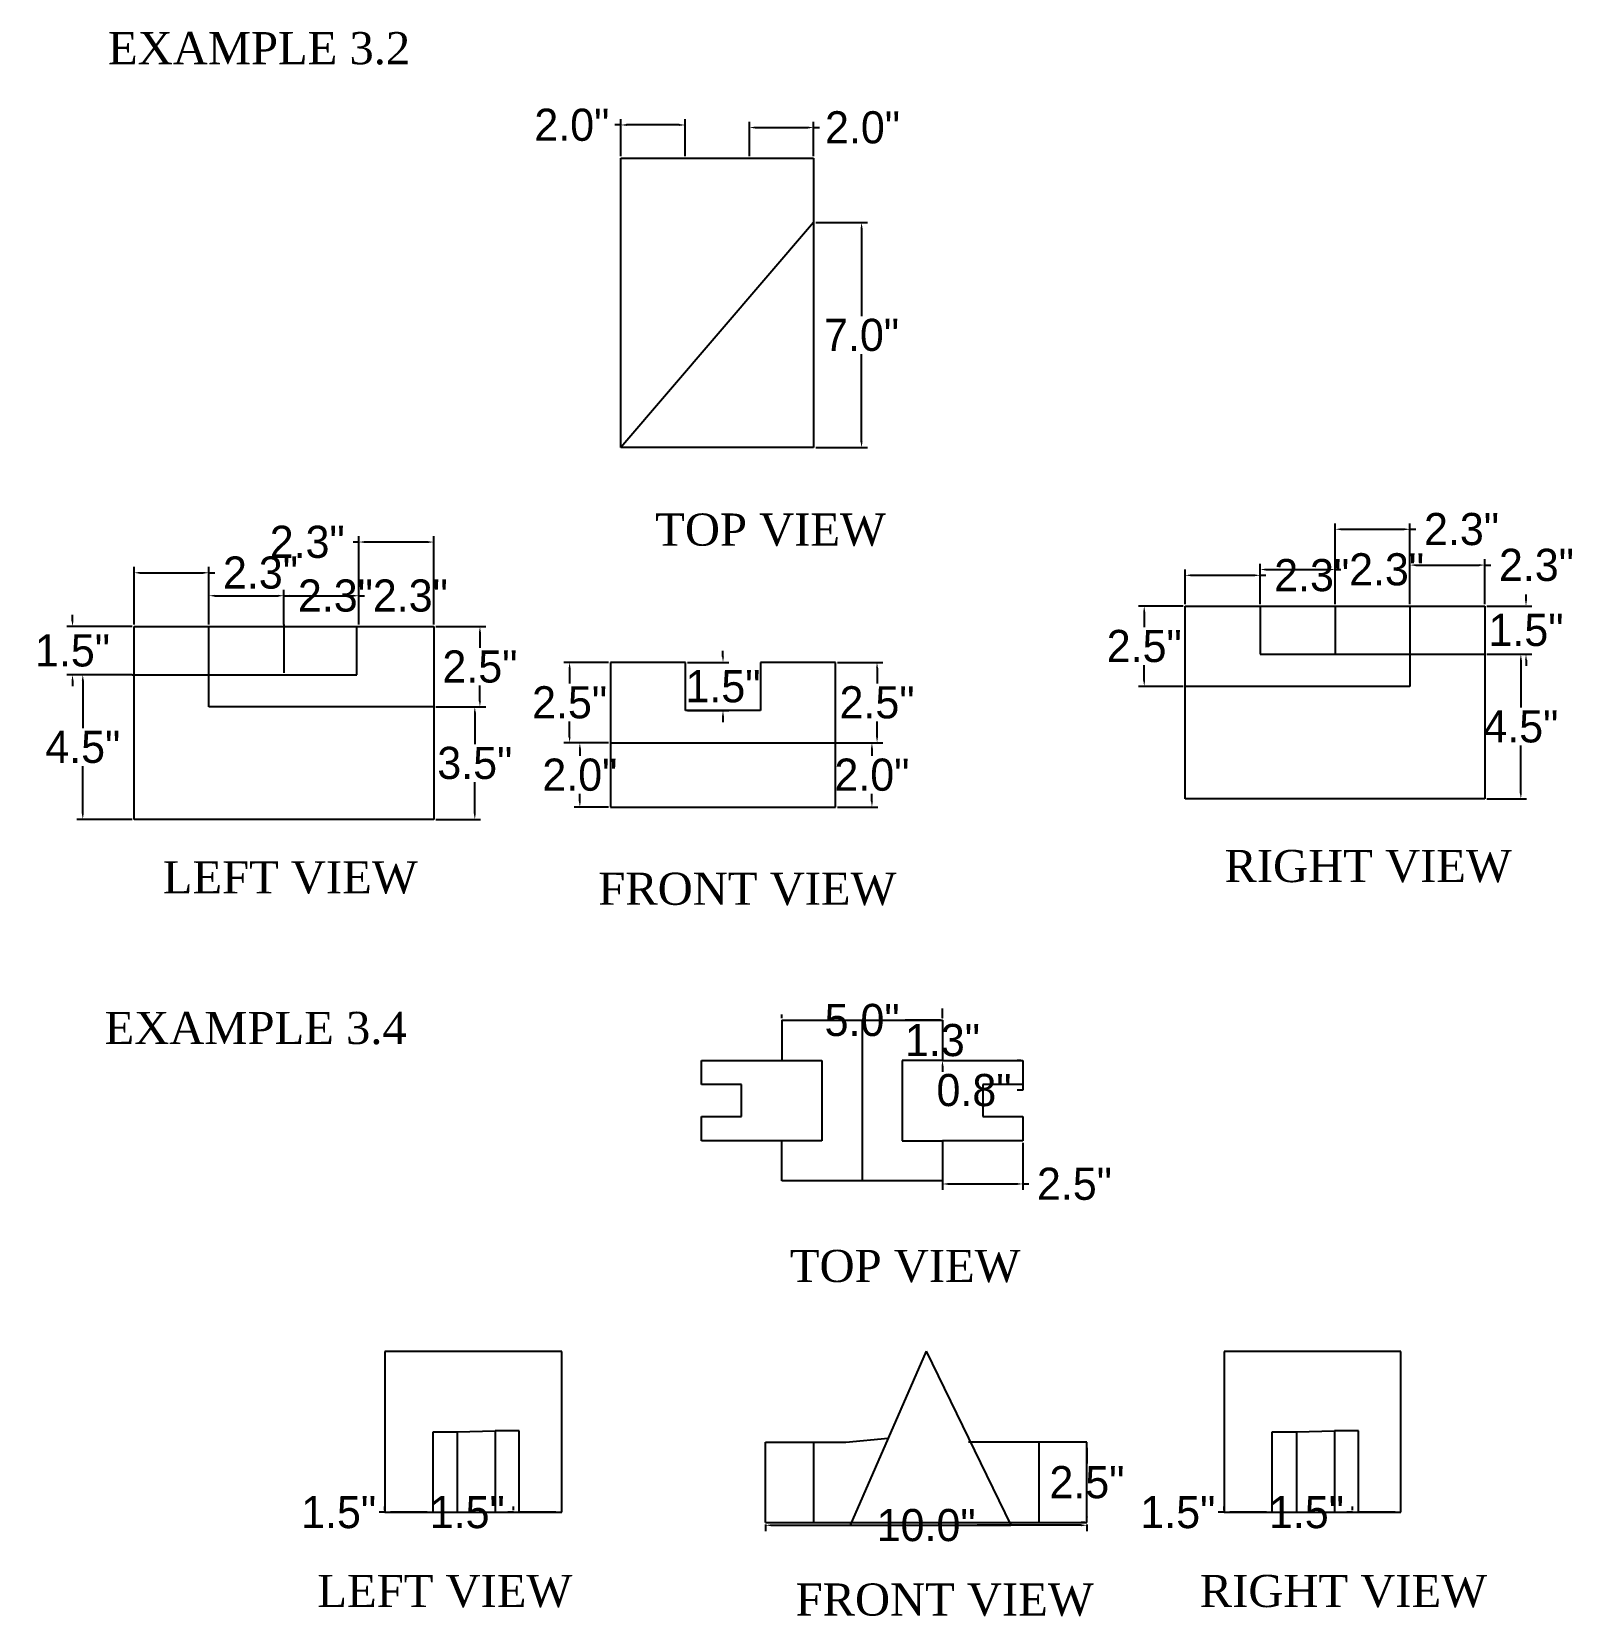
# Model space of a CAD drawing. Header units: inches. Extents: x -17 to 110, y 1 to 75.
# Drawn here: x 62.06 to 110.12, y 2.46 to 51.74 of the extents above; entities that cross this region are included whole.
import ezdxf

# ---------------------------------------------------------------- set-up
doc = ezdxf.new("R2010")
doc.units = ezdxf.units.IN
doc.header["$MEASUREMENT"] = 0
doc.dimstyles.get("Standard").update_dxf_attribs({"dimtxt": 1, "dimasz": 0.18, "dimexe": 0.18, "dimexo": 0.0625, "dimgap": 0.09, "dimtad": 0, "dimtih": 1, "dimtoh": 1, "dimdec": 1, "dimzin": 0, "dimdsep": 46, "dimlunit": 3, "dimtxsty": 'Standard', "dimcen": 0.09, "dimadec": 0, "dimazin": 0, "dimtfac": 1, "dimtdec": 1, "dimtofl": 0, "dimtmove": 0, "dimatfit": 3, "dimfxl": 1, "dimtolj": 1, "dimtzin": 0, "dimarcsym": 0})

# ---------------------------------------------------------------- blocks, each defined once
blk = doc.blocks.new('*D17')
at = {"color": 0, "lineweight": -2}
for p, q in [((80.375, 48.843), (80.195, 48.843)), ((80.375, 47.87), (80.375, 49.023)), ((82.195, 48.843), (80.555, 48.843)), ((82.375, 47.87), (82.375, 49.023))]:
    blk.add_line(p, q, dxfattribs=at)
at = {"color": 0}
for points in [[(80.555, 48.873), (80.555, 48.813), (80.375, 48.843)], [(82.195, 48.873), (82.195, 48.813), (82.375, 48.843)]]:
    blk.add_solid(points, dxfattribs=at)
at = {"layer": 'Defpoints', "color": 0}
for p in [(80.375, 48.843), (80.375, 47.808), (82.375, 47.808)]:
    blk.add_point(p, dxfattribs=at)
at = {"color": 0, "insert": (78.855, 48.843), "char_height": 1, "attachment_point": 5}
blk.add_mtext('\\A1;2.0"', dxfattribs=at)
blk = doc.blocks.new('*D18')
at = {"color": 0, "lineweight": -2}
for p, q in [((84.375, 47.87), (84.375, 48.943)), ((86.375, 47.87), (86.375, 48.943)), ((84.555, 48.763), (86.195, 48.763)), ((86.375, 48.763), (86.555, 48.763))]:
    blk.add_line(p, q, dxfattribs=at)
at = {"color": 0}
for points in [[(84.555, 48.793), (84.555, 48.733), (84.375, 48.763)], [(86.195, 48.793), (86.195, 48.733), (86.375, 48.763)]]:
    blk.add_solid(points, dxfattribs=at)
at = {"layer": 'Defpoints', "color": 0}
for p in [(86.375, 48.763), (84.375, 47.808), (86.375, 47.808)]:
    blk.add_point(p, dxfattribs=at)
at = {"color": 0, "insert": (87.895, 48.763), "char_height": 1, "attachment_point": 5}
blk.add_mtext('\\A1;2.0"', dxfattribs=at)
blk = doc.blocks.new('*D19')
at = {"color": 0, "lineweight": -2}
for p, q in [((97.931, 33.942), (97.931, 35.015)), ((100.261, 33.942), (100.261, 35.015)), ((98.111, 34.835), (100.081, 34.835)), ((100.261, 34.835), (100.441, 34.835))]:
    blk.add_line(p, q, dxfattribs=at)
at = {"color": 0}
for points in [[(98.111, 34.865), (98.111, 34.805), (97.931, 34.835)], [(100.081, 34.865), (100.081, 34.805), (100.261, 34.835)]]:
    blk.add_solid(points, dxfattribs=at)
at = {"layer": 'Defpoints', "color": 0}
for p in [(100.261, 34.835), (97.931, 33.88), (100.261, 33.88)]:
    blk.add_point(p, dxfattribs=at)
at = {"color": 0, "insert": (101.864, 34.835), "char_height": 1, "attachment_point": 5}
blk.add_mtext('\\A1;2.3"', dxfattribs=at)
blk = doc.blocks.new('*D20')
at = {"color": 0, "lineweight": -2}
for p, q in [((104.921, 33.942), (104.921, 35.333)), ((105.101, 35.153), (107.071, 35.153)), ((107.251, 33.942), (107.251, 35.333)), ((107.251, 35.153), (107.431, 35.153))]:
    blk.add_line(p, q, dxfattribs=at)
at = {"color": 0}
for points in [[(105.101, 35.183), (105.101, 35.123), (104.921, 35.153)], [(107.071, 35.183), (107.071, 35.123), (107.251, 35.153)]]:
    blk.add_solid(points, dxfattribs=at)
at = {"layer": 'Defpoints', "color": 0}
for p in [(107.251, 35.153), (104.921, 33.88), (107.251, 33.88)]:
    blk.add_point(p, dxfattribs=at)
at = {"color": 0, "insert": (108.854, 35.153), "char_height": 1, "attachment_point": 5}
blk.add_mtext('\\A1;2.3"', dxfattribs=at)
blk = doc.blocks.new('*D21')
at = {"color": 0, "lineweight": -2}
for p, q in [((100.261, 33.942), (100.261, 35.195)), ((100.441, 35.015), (102.411, 35.015)), ((102.591, 33.942), (102.591, 35.195)), ((102.591, 35.015), (102.771, 35.015))]:
    blk.add_line(p, q, dxfattribs=at)
at = {"color": 0}
for points in [[(100.441, 35.045), (100.441, 34.985), (100.261, 35.015)], [(102.411, 35.045), (102.411, 34.985), (102.591, 35.015)]]:
    blk.add_solid(points, dxfattribs=at)
at = {"layer": 'Defpoints', "color": 0}
for p in [(102.591, 35.015), (100.261, 33.88), (102.591, 33.88)]:
    blk.add_point(p, dxfattribs=at)
at = {"color": 0, "insert": (104.194, 35.015), "char_height": 1, "attachment_point": 5}
blk.add_mtext('\\A1;2.3"', dxfattribs=at)
blk = doc.blocks.new('*D22')
at = {"color": 0, "lineweight": -2}
for p, q in [((102.591, 33.942), (102.591, 36.448)), ((102.771, 36.268), (104.741, 36.268)), ((104.921, 33.942), (104.921, 36.448)), ((104.921, 36.268), (105.101, 36.268))]:
    blk.add_line(p, q, dxfattribs=at)
at = {"color": 0}
for points in [[(102.771, 36.298), (102.771, 36.238), (102.591, 36.268)], [(104.741, 36.298), (104.741, 36.238), (104.921, 36.268)]]:
    blk.add_solid(points, dxfattribs=at)
at = {"layer": 'Defpoints', "color": 0}
for p in [(104.921, 36.268), (102.591, 33.88), (104.921, 33.88)]:
    blk.add_point(p, dxfattribs=at)
at = {"color": 0, "insert": (106.524, 36.268), "char_height": 1, "attachment_point": 5}
blk.add_mtext('\\A1;2.3"', dxfattribs=at)
blk = doc.blocks.new('*D23')
at = {"color": 0, "lineweight": -2}
for p, q in [((108.529, 34.06), (108.529, 34.24)), ((107.313, 33.88), (108.709, 33.88)), ((107.313, 32.38), (108.709, 32.38)), ((108.529, 32.2), (108.529, 32.02))]:
    blk.add_line(p, q, dxfattribs=at)
at = {"color": 0}
for points in [[(108.499, 34.06), (108.559, 34.06), (108.529, 33.88)], [(108.499, 32.2), (108.559, 32.2), (108.529, 32.38)]]:
    blk.add_solid(points, dxfattribs=at)
at = {"layer": 'Defpoints', "color": 0}
for p in [(107.251, 33.88), (108.529, 33.88), (107.251, 32.38)]:
    blk.add_point(p, dxfattribs=at)
at = {"color": 0, "insert": (108.529, 33.13), "char_height": 1, "attachment_point": 5}
blk.add_mtext('\\A1;1.5"', dxfattribs=at)
blk = doc.blocks.new('*D24')
at = {"color": 0, "lineweight": -2}
for p, q in [((107.313, 32.38), (108.549, 32.38)), ((108.369, 32.2), (108.369, 30.72)), ((108.369, 28.06), (108.369, 29.54)), ((107.313, 27.88), (108.549, 27.88))]:
    blk.add_line(p, q, dxfattribs=at)
at = {"color": 0}
for points in [[(108.339, 32.2), (108.399, 32.2), (108.369, 32.38)], [(108.339, 28.06), (108.399, 28.06), (108.369, 27.88)]]:
    blk.add_solid(points, dxfattribs=at)
at = {"layer": 'Defpoints', "color": 0}
for p in [(107.251, 32.38), (107.251, 27.88), (108.369, 27.88)]:
    blk.add_point(p, dxfattribs=at)
at = {"color": 0, "insert": (108.369, 30.13), "char_height": 1, "attachment_point": 5}
blk.add_mtext('\\A1;4.5"', dxfattribs=at)
blk = doc.blocks.new('*D25')
at = {"color": 0, "lineweight": -2}
for p, q in [((97.868, 33.88), (96.476, 33.88)), ((96.656, 33.7), (96.656, 33.22)), ((96.656, 31.56), (96.656, 32.04)), ((97.868, 31.38), (96.476, 31.38))]:
    blk.add_line(p, q, dxfattribs=at)
at = {"color": 0}
for points in [[(96.626, 33.7), (96.686, 33.7), (96.656, 33.88)], [(96.626, 31.56), (96.686, 31.56), (96.656, 31.38)]]:
    blk.add_solid(points, dxfattribs=at)
at = {"layer": 'Defpoints', "color": 0}
for p in [(96.656, 33.88), (97.931, 33.88), (97.931, 31.38)]:
    blk.add_point(p, dxfattribs=at)
at = {"color": 0, "insert": (96.656, 32.63), "char_height": 1, "attachment_point": 5}
blk.add_mtext('\\A1;2.5"', dxfattribs=at)
blk = doc.blocks.new('*D26')
at = {"color": 0, "lineweight": -2}
for p, q in [((65.239, 33.305), (65.239, 35.094)), ((67.569, 33.305), (67.569, 35.094)), ((65.419, 34.914), (67.389, 34.914)), ((67.569, 34.914), (67.749, 34.914))]:
    blk.add_line(p, q, dxfattribs=at)
at = {"color": 0}
for points in [[(65.419, 34.944), (65.419, 34.884), (65.239, 34.914)], [(67.389, 34.944), (67.389, 34.884), (67.569, 34.914)]]:
    blk.add_solid(points, dxfattribs=at)
at = {"layer": 'Defpoints', "color": 0}
for p in [(67.569, 34.914), (65.239, 33.243), (67.569, 33.243)]:
    blk.add_point(p, dxfattribs=at)
at = {"color": 0, "insert": (69.172, 34.914), "char_height": 1, "attachment_point": 5}
blk.add_mtext('\\A1;2.3"', dxfattribs=at)
blk = doc.blocks.new('*D27')
at = {"color": 0, "lineweight": -2}
for p, q in [((67.569, 33.305), (67.569, 34.38)), ((67.749, 34.2), (69.719, 34.2)), ((69.899, 33.305), (69.899, 34.38)), ((69.899, 34.2), (70.079, 34.2))]:
    blk.add_line(p, q, dxfattribs=at)
at = {"color": 0}
for points in [[(67.749, 34.23), (67.749, 34.17), (67.569, 34.2)], [(69.719, 34.23), (69.719, 34.17), (69.899, 34.2)]]:
    blk.add_solid(points, dxfattribs=at)
at = {"layer": 'Defpoints', "color": 0}
for p in [(69.899, 34.2), (67.569, 33.243), (69.899, 33.243)]:
    blk.add_point(p, dxfattribs=at)
at = {"color": 0, "insert": (71.502, 34.2), "char_height": 1, "attachment_point": 5}
blk.add_mtext('\\A1;2.3"', dxfattribs=at)
blk = doc.blocks.new('*D28')
at = {"color": 0, "lineweight": -2}
for p, q in [((69.899, 33.305), (69.899, 34.38)), ((70.079, 34.2), (72.049, 34.2)), ((72.229, 33.305), (72.229, 34.38)), ((72.229, 34.2), (72.409, 34.2))]:
    blk.add_line(p, q, dxfattribs=at)
at = {"color": 0}
for points in [[(70.079, 34.23), (70.079, 34.17), (69.899, 34.2)], [(72.049, 34.23), (72.049, 34.17), (72.229, 34.2)]]:
    blk.add_solid(points, dxfattribs=at)
at = {"layer": 'Defpoints', "color": 0}
for p in [(72.229, 34.2), (69.899, 33.243), (72.229, 33.243)]:
    blk.add_point(p, dxfattribs=at)
at = {"color": 0, "insert": (73.832, 34.2), "char_height": 1, "attachment_point": 5}
blk.add_mtext('\\A1;2.3"', dxfattribs=at)
blk = doc.blocks.new('*D29')
at = {"color": 0, "lineweight": -2}
for p, q in [((72.229, 33.305), (72.229, 36.05)), ((74.559, 33.305), (74.559, 36.05)), ((72.229, 35.87), (72.049, 35.87)), ((74.379, 35.87), (72.409, 35.87))]:
    blk.add_line(p, q, dxfattribs=at)
at = {"color": 0}
for points in [[(72.409, 35.9), (72.409, 35.84), (72.229, 35.87)], [(74.379, 35.9), (74.379, 35.84), (74.559, 35.87)]]:
    blk.add_solid(points, dxfattribs=at)
at = {"layer": 'Defpoints', "color": 0}
for p in [(72.229, 35.87), (72.229, 33.243), (74.559, 33.243)]:
    blk.add_point(p, dxfattribs=at)
at = {"color": 0, "insert": (70.625, 35.87), "char_height": 1, "attachment_point": 5}
blk.add_mtext('\\A1;2.3"', dxfattribs=at)
blk = doc.blocks.new('*D30')
at = {"color": 0, "lineweight": -2}
for p, q in [((63.326, 33.423), (63.326, 33.603)), ((65.176, 33.243), (63.146, 33.243)), ((65.176, 31.743), (63.146, 31.743)), ((63.326, 31.563), (63.326, 31.383))]:
    blk.add_line(p, q, dxfattribs=at)
at = {"color": 0}
for points in [[(63.296, 33.423), (63.356, 33.423), (63.326, 33.243)], [(63.296, 31.563), (63.356, 31.563), (63.326, 31.743)]]:
    blk.add_solid(points, dxfattribs=at)
at = {"layer": 'Defpoints', "color": 0}
for p in [(63.326, 33.243), (65.239, 33.243), (65.239, 31.743)]:
    blk.add_point(p, dxfattribs=at)
at = {"color": 0, "insert": (63.326, 32.493), "char_height": 1, "attachment_point": 5}
blk.add_mtext('\\A1;1.5"', dxfattribs=at)
blk = doc.blocks.new('*D31')
at = {"color": 0, "lineweight": -2}
for p, q in [((65.176, 31.743), (63.465, 31.743)), ((63.645, 31.563), (63.645, 30.083)), ((63.645, 27.423), (63.645, 28.903)), ((65.176, 27.243), (63.465, 27.243))]:
    blk.add_line(p, q, dxfattribs=at)
at = {"color": 0}
for points in [[(63.615, 31.563), (63.675, 31.563), (63.645, 31.743)], [(63.615, 27.423), (63.675, 27.423), (63.645, 27.243)]]:
    blk.add_solid(points, dxfattribs=at)
at = {"layer": 'Defpoints', "color": 0}
for p in [(65.239, 31.743), (63.645, 27.243), (65.239, 27.243)]:
    blk.add_point(p, dxfattribs=at)
at = {"color": 0, "insert": (63.645, 29.493), "char_height": 1, "attachment_point": 5}
blk.add_mtext('\\A1;4.5"', dxfattribs=at)
blk = doc.blocks.new('*D32')
at = {"color": 0, "lineweight": -2}
for p, q in [((74.621, 33.243), (76.176, 33.243)), ((75.996, 33.063), (75.996, 32.583)), ((75.996, 30.923), (75.996, 31.403)), ((74.621, 30.743), (76.176, 30.743))]:
    blk.add_line(p, q, dxfattribs=at)
at = {"color": 0}
for points in [[(75.966, 33.063), (76.026, 33.063), (75.996, 33.243)], [(75.966, 30.923), (76.026, 30.923), (75.996, 30.743)]]:
    blk.add_solid(points, dxfattribs=at)
at = {"layer": 'Defpoints', "color": 0}
for p in [(74.559, 33.243), (74.559, 30.743), (75.996, 30.743)]:
    blk.add_point(p, dxfattribs=at)
at = {"color": 0, "insert": (75.996, 31.993), "char_height": 1, "attachment_point": 5}
blk.add_mtext('\\A1;2.5"', dxfattribs=at)
blk = doc.blocks.new('*D33')
at = {"color": 0, "lineweight": -2}
for p, q in [((74.621, 30.743), (76.017, 30.743)), ((75.837, 30.563), (75.837, 29.583)), ((75.837, 27.423), (75.837, 28.403)), ((74.621, 27.243), (76.017, 27.243))]:
    blk.add_line(p, q, dxfattribs=at)
at = {"color": 0}
for points in [[(75.807, 30.563), (75.867, 30.563), (75.837, 30.743)], [(75.807, 27.423), (75.867, 27.423), (75.837, 27.243)]]:
    blk.add_solid(points, dxfattribs=at)
at = {"layer": 'Defpoints', "color": 0}
for p in [(74.559, 30.743), (75.837, 30.743), (74.559, 27.243)]:
    blk.add_point(p, dxfattribs=at)
at = {"color": 0, "insert": (75.837, 28.993), "char_height": 1, "attachment_point": 5}
blk.add_mtext('\\A1;3.5"', dxfattribs=at)
blk = doc.blocks.new('*D34')
at = {"color": 0, "lineweight": -2}
for p, q in [((79.997, 32.128), (78.605, 32.128)), ((78.785, 31.948), (78.785, 31.468)), ((78.785, 29.808), (78.785, 30.288)), ((79.997, 29.628), (78.605, 29.628))]:
    blk.add_line(p, q, dxfattribs=at)
at = {"color": 0}
for points in [[(78.755, 31.948), (78.815, 31.948), (78.785, 32.128)], [(78.755, 29.808), (78.815, 29.808), (78.785, 29.628)]]:
    blk.add_solid(points, dxfattribs=at)
at = {"layer": 'Defpoints', "color": 0}
for p in [(80.06, 32.128), (78.785, 29.628), (80.06, 29.628)]:
    blk.add_point(p, dxfattribs=at)
at = {"color": 0, "insert": (78.785, 30.878), "char_height": 1, "attachment_point": 5}
blk.add_mtext('\\A1;2.5"', dxfattribs=at)
blk = doc.blocks.new('*D35')
at = {"color": 0, "lineweight": -2}
for p, q in [((79.997, 29.628), (78.924, 29.628)), ((79.104, 29.448), (79.104, 29.218)), ((79.997, 27.628), (78.924, 27.628)), ((79.104, 27.808), (79.104, 28.038))]:
    blk.add_line(p, q, dxfattribs=at)
at = {"color": 0}
for points in [[(79.074, 29.448), (79.134, 29.448), (79.104, 29.628)], [(79.074, 27.808), (79.134, 27.808), (79.104, 27.628)]]:
    blk.add_solid(points, dxfattribs=at)
at = {"layer": 'Defpoints', "color": 0}
for p in [(80.06, 29.628), (79.104, 27.628), (80.06, 27.628)]:
    blk.add_point(p, dxfattribs=at)
at = {"color": 0, "insert": (79.104, 28.628), "char_height": 1, "attachment_point": 5}
blk.add_mtext('\\A1;2.0"', dxfattribs=at)
blk = doc.blocks.new('*D36')
at = {"color": 0, "lineweight": -2}
for p, q in [((87.112, 32.128), (88.527, 32.128)), ((88.347, 31.948), (88.347, 31.468)), ((88.347, 29.808), (88.347, 30.288)), ((87.112, 29.628), (88.527, 29.628))]:
    blk.add_line(p, q, dxfattribs=at)
at = {"color": 0}
for points in [[(88.317, 31.948), (88.377, 31.948), (88.347, 32.128)], [(88.317, 29.808), (88.377, 29.808), (88.347, 29.628)]]:
    blk.add_solid(points, dxfattribs=at)
at = {"layer": 'Defpoints', "color": 0}
for p in [(87.05, 32.128), (87.05, 29.628), (88.347, 29.628)]:
    blk.add_point(p, dxfattribs=at)
at = {"color": 0, "insert": (88.347, 30.878), "char_height": 1, "attachment_point": 5}
blk.add_mtext('\\A1;2.5"', dxfattribs=at)
blk = doc.blocks.new('*D37')
at = {"color": 0, "lineweight": -2}
for p, q in [((87.112, 29.628), (88.367, 29.628)), ((88.187, 29.448), (88.187, 29.218)), ((87.112, 27.628), (88.367, 27.628)), ((88.187, 27.808), (88.187, 28.038))]:
    blk.add_line(p, q, dxfattribs=at)
at = {"color": 0}
for points in [[(88.157, 29.448), (88.217, 29.448), (88.187, 29.628)], [(88.157, 27.808), (88.217, 27.808), (88.187, 27.628)]]:
    blk.add_solid(points, dxfattribs=at)
at = {"layer": 'Defpoints', "color": 0}
for p in [(87.05, 29.628), (88.187, 29.628), (87.05, 27.628)]:
    blk.add_point(p, dxfattribs=at)
at = {"color": 0, "insert": (88.187, 28.628), "char_height": 1, "attachment_point": 5}
blk.add_mtext('\\A1;2.0"', dxfattribs=at)
blk = doc.blocks.new('*D38')
at = {"color": 0, "lineweight": -2}
for p, q in [((82.452, 32.128), (83.735, 32.128)), ((83.555, 32.308), (83.555, 32.488)), ((82.452, 30.628), (83.735, 30.628)), ((83.555, 30.448), (83.555, 30.268))]:
    blk.add_line(p, q, dxfattribs=at)
at = {"color": 0}
for points in [[(83.525, 32.308), (83.585, 32.308), (83.555, 32.128)], [(83.525, 30.448), (83.585, 30.448), (83.555, 30.628)]]:
    blk.add_solid(points, dxfattribs=at)
at = {"layer": 'Defpoints', "color": 0}
for p in [(82.39, 32.128), (83.555, 32.128), (82.39, 30.628)]:
    blk.add_point(p, dxfattribs=at)
at = {"color": 0, "insert": (83.555, 31.378), "char_height": 1, "attachment_point": 5}
blk.add_mtext('\\A1;1.5"', dxfattribs=at)
blk = doc.blocks.new('*D58')
at = {"color": 0, "lineweight": -2}
for p, q in [((85.382, 21.06), (85.382, 21.178)), ((85.562, 20.998), (86.542, 20.998)), ((90.202, 20.998), (89.222, 20.998)), ((90.382, 21.06), (90.382, 21.178))]:
    blk.add_line(p, q, dxfattribs=at)
at = {"color": 0}
for points in [[(85.562, 21.028), (85.562, 20.968), (85.382, 20.998)], [(90.202, 21.028), (90.202, 20.968), (90.382, 20.998)]]:
    blk.add_solid(points, dxfattribs=at)
at = {"layer": 'Defpoints', "color": 0}
for p in [(85.382, 20.998), (90.382, 20.998), (90.382, 20.998)]:
    blk.add_point(p, dxfattribs=at)
at = {"color": 0, "insert": (87.882, 20.998), "char_height": 1, "attachment_point": 5}
blk.add_mtext('\\A1;5.0"', dxfattribs=at)
blk = doc.blocks.new('*D59')
at = {"color": 0, "lineweight": -2}
for p, q in [((90.382, 21.178), (90.382, 21.358)), ((90.32, 20.998), (90.202, 20.998)), ((90.32, 19.748), (90.202, 19.748)), ((90.382, 19.568), (90.382, 19.388))]:
    blk.add_line(p, q, dxfattribs=at)
at = {"color": 0}
for points in [[(90.352, 21.178), (90.412, 21.178), (90.382, 20.998)], [(90.352, 19.568), (90.412, 19.568), (90.382, 19.748)]]:
    blk.add_solid(points, dxfattribs=at)
at = {"layer": 'Defpoints', "color": 0}
for p in [(90.382, 20.998), (90.382, 20.998), (90.382, 19.748)]:
    blk.add_point(p, dxfattribs=at)
at = {"color": 0, "insert": (90.382, 20.373), "char_height": 1, "attachment_point": 5}
blk.add_mtext('\\A1;1.3"', dxfattribs=at)
blk = doc.blocks.new('*D60')
at = {"color": 0, "lineweight": -2}
for p, q in [((92.82, 19.748), (92.702, 19.748)), ((92.882, 19.568), (92.882, 19.178)), ((92.82, 18.998), (92.702, 18.998)), ((92.882, 18.818), (92.702, 18.818)), ((92.882, 18.998), (92.882, 18.818))]:
    blk.add_line(p, q, dxfattribs=at)
at = {"color": 0}
for points in [[(92.852, 19.568), (92.912, 19.568), (92.882, 19.748)], [(92.852, 19.178), (92.912, 19.178), (92.882, 18.998)]]:
    blk.add_solid(points, dxfattribs=at)
at = {"layer": 'Defpoints', "color": 0}
for p in [(92.882, 19.748), (92.882, 18.998), (92.882, 18.998)]:
    blk.add_point(p, dxfattribs=at)
at = {"color": 0, "insert": (91.362, 18.818), "char_height": 1, "attachment_point": 5}
blk.add_mtext('\\A1;0.8"', dxfattribs=at)
blk = doc.blocks.new('*D61')
at = {"color": 0, "lineweight": -2}
for p, q in [((90.382, 17.185), (90.382, 15.723)), ((92.882, 17.185), (92.882, 15.723)), ((90.562, 15.903), (92.702, 15.903)), ((92.882, 15.903), (93.062, 15.903))]:
    blk.add_line(p, q, dxfattribs=at)
at = {"color": 0}
for points in [[(90.562, 15.933), (90.562, 15.873), (90.382, 15.903)], [(92.702, 15.933), (92.702, 15.873), (92.882, 15.903)]]:
    blk.add_solid(points, dxfattribs=at)
at = {"layer": 'Defpoints', "color": 0}
for p in [(90.382, 17.248), (92.882, 17.248), (92.882, 15.903)]:
    blk.add_point(p, dxfattribs=at)
at = {"color": 0, "insert": (94.486, 15.903), "char_height": 1, "attachment_point": 5}
blk.add_mtext('\\A1;2.5"', dxfattribs=at)
blk = doc.blocks.new('*D62')
at = {"color": 0, "lineweight": -2}
for p, q in [((99.138, 5.69), (98.958, 5.69)), ((99.138, 5.752), (99.138, 5.87)), ((100.458, 5.69), (99.318, 5.69)), ((100.638, 5.752), (100.638, 5.87))]:
    blk.add_line(p, q, dxfattribs=at)
at = {"color": 0}
for points in [[(99.318, 5.72), (99.318, 5.66), (99.138, 5.69)], [(100.458, 5.72), (100.458, 5.66), (100.638, 5.69)]]:
    blk.add_solid(points, dxfattribs=at)
at = {"layer": 'Defpoints', "color": 0}
for p in [(99.138, 5.69), (99.138, 5.69), (100.638, 5.69)]:
    blk.add_point(p, dxfattribs=at)
at = {"color": 0, "insert": (97.701, 5.69), "char_height": 1, "attachment_point": 5}
blk.add_mtext('\\A1;1.5"', dxfattribs=at)
blk = doc.blocks.new('*D63')
at = {"color": 0, "lineweight": -2}
for p, q in [((103.138, 5.69), (102.958, 5.69)), ((103.138, 5.752), (103.138, 5.87)), ((104.458, 5.69), (103.318, 5.69)), ((104.638, 5.752), (104.638, 5.87))]:
    blk.add_line(p, q, dxfattribs=at)
at = {"color": 0}
for points in [[(103.318, 5.72), (103.318, 5.66), (103.138, 5.69)], [(104.458, 5.72), (104.458, 5.66), (104.638, 5.69)]]:
    blk.add_solid(points, dxfattribs=at)
at = {"layer": 'Defpoints', "color": 0}
for p in [(103.138, 5.69), (103.138, 5.69), (104.638, 5.69)]:
    blk.add_point(p, dxfattribs=at)
at = {"color": 0, "insert": (101.701, 5.69), "char_height": 1, "attachment_point": 5}
blk.add_mtext('\\A1;1.5"', dxfattribs=at)
blk = doc.blocks.new('*D64')
at = {"color": 0, "lineweight": -2}
for p, q in [((73.039, 5.69), (72.859, 5.69)), ((73.039, 5.752), (73.039, 5.87)), ((74.359, 5.69), (73.219, 5.69)), ((74.539, 5.752), (74.539, 5.87))]:
    blk.add_line(p, q, dxfattribs=at)
at = {"color": 0}
for points in [[(73.219, 5.72), (73.219, 5.66), (73.039, 5.69)], [(74.359, 5.72), (74.359, 5.66), (74.539, 5.69)]]:
    blk.add_solid(points, dxfattribs=at)
at = {"layer": 'Defpoints', "color": 0}
for p in [(73.039, 5.69), (73.039, 5.69), (74.539, 5.69)]:
    blk.add_point(p, dxfattribs=at)
at = {"color": 0, "insert": (71.602, 5.69), "char_height": 1, "attachment_point": 5}
blk.add_mtext('\\A1;1.5"', dxfattribs=at)
blk = doc.blocks.new('*D65')
at = {"color": 0, "lineweight": -2}
for p, q in [((77.039, 5.69), (76.859, 5.69)), ((77.039, 5.752), (77.039, 5.87)), ((78.359, 5.69), (77.219, 5.69)), ((78.539, 5.752), (78.539, 5.87))]:
    blk.add_line(p, q, dxfattribs=at)
at = {"color": 0}
for points in [[(77.219, 5.72), (77.219, 5.66), (77.039, 5.69)], [(78.359, 5.72), (78.359, 5.66), (78.539, 5.69)]]:
    blk.add_solid(points, dxfattribs=at)
at = {"layer": 'Defpoints', "color": 0}
for p in [(77.039, 5.69), (77.039, 5.69), (78.539, 5.69)]:
    blk.add_point(p, dxfattribs=at)
at = {"color": 0, "insert": (75.602, 5.69), "char_height": 1, "attachment_point": 5}
blk.add_mtext('\\A1;1.5"', dxfattribs=at)
blk = doc.blocks.new('*D66')
at = {"color": 0, "lineweight": -2}
for p, q in [((94.812, 7.871), (94.694, 7.871)), ((94.874, 7.691), (94.874, 7.211)), ((94.874, 5.551), (94.874, 6.031)), ((94.812, 5.371), (94.694, 5.371))]:
    blk.add_line(p, q, dxfattribs=at)
at = {"color": 0}
for points in [[(94.844, 7.691), (94.904, 7.691), (94.874, 7.871)], [(94.844, 5.551), (94.904, 5.551), (94.874, 5.371)]]:
    blk.add_solid(points, dxfattribs=at)
at = {"layer": 'Defpoints', "color": 0}
for p in [(94.874, 7.871), (94.874, 7.871), (94.874, 5.371)]:
    blk.add_point(p, dxfattribs=at)
at = {"color": 0, "insert": (94.874, 6.621), "char_height": 1, "attachment_point": 5}
blk.add_mtext('\\A1;2.5"', dxfattribs=at)
blk = doc.blocks.new('*D67')
at = {"color": 0, "lineweight": -2}
for p, q in [((84.874, 5.309), (84.874, 5.107)), ((85.054, 5.287), (88.284, 5.287)), ((94.694, 5.287), (91.464, 5.287)), ((94.874, 5.309), (94.874, 5.107))]:
    blk.add_line(p, q, dxfattribs=at)
at = {"color": 0}
for points in [[(85.054, 5.317), (85.054, 5.257), (84.874, 5.287)], [(94.694, 5.317), (94.694, 5.257), (94.874, 5.287)]]:
    blk.add_solid(points, dxfattribs=at)
at = {"layer": 'Defpoints', "color": 0}
for p in [(84.874, 5.371), (94.874, 5.371), (94.874, 5.287)]:
    blk.add_point(p, dxfattribs=at)
at = {"color": 0, "insert": (89.874, 5.287), "char_height": 1, "attachment_point": 5}
blk.add_mtext('\\A1;10.0"', dxfattribs=at)
blk = doc.blocks.new('*D68')
at = {"color": 0, "lineweight": -2}
for p, q in [((86.438, 45.808), (88.045, 45.808)), ((87.865, 45.628), (87.865, 42.898)), ((87.865, 38.988), (87.865, 41.718)), ((86.438, 38.808), (88.045, 38.808))]:
    blk.add_line(p, q, dxfattribs=at)
at = {"color": 0}
for points in [[(87.835, 45.628), (87.895, 45.628), (87.865, 45.808)], [(87.835, 38.988), (87.895, 38.988), (87.865, 38.808)]]:
    blk.add_solid(points, dxfattribs=at)
at = {"layer": 'Defpoints', "color": 0}
for p in [(86.375, 45.808), (86.375, 38.808), (87.865, 38.808)]:
    blk.add_point(p, dxfattribs=at)
at = {"color": 0, "insert": (87.865, 42.308), "char_height": 1, "attachment_point": 5}
blk.add_mtext('\\A1;7.0"', dxfattribs=at)

msp = doc.modelspace()

# ---------------------------------------------------------------- linework, layer by layer
for p, q in [((80.375, 47.808), (82.375, 47.808)), ((80.375, 38.808), (80.375, 47.808)), ((82.375, 47.808), (84.375, 47.808)), ((84.375, 47.808), (86.375, 47.808)), ((86.375, 47.808), (86.375, 45.808)), ((86.375, 45.808), (80.375, 38.808)), ((86.375, 45.808), (86.375, 38.808)), ((86.375, 38.808), (80.375, 38.808)), ((97.931, 33.88), (100.261, 33.88)), ((97.931, 31.38), (97.931, 33.88)), ((100.261, 33.88), (102.591, 33.88)), ((100.261, 33.88), (100.261, 32.38)), ((102.591, 33.88), (104.921, 33.88)), ((102.591, 33.88), (102.591, 32.38)), ((104.921, 33.88), (107.251, 33.88)), ((104.921, 33.88), (104.921, 31.38)), ((107.251, 33.88), (107.251, 32.38)), ((65.239, 33.243), (67.569, 33.243)), ((65.239, 31.743), (65.239, 33.243)), ((67.569, 33.243), (69.899, 33.243)), ((67.569, 30.743), (67.569, 33.243)), ((69.899, 33.305), (69.899, 31.805)), ((69.899, 33.243), (72.229, 33.243)), ((72.166, 31.743), (72.166, 33.243)), ((72.229, 33.243), (74.559, 33.243)), ((74.559, 33.243), (74.559, 30.743)), ((80.06, 32.128), (80.06, 29.628)), ((82.39, 32.128), (80.06, 32.128)), ((82.39, 30.628), (82.39, 32.128)), ((87.05, 32.128), (84.72, 32.128)), ((84.72, 32.128), (84.72, 30.628)), ((87.05, 29.628), (87.05, 32.128)), ((100.261, 32.38), (102.591, 32.38)), ((102.591, 32.38), (104.921, 32.38)), ((104.921, 32.38), (107.251, 32.38)), ((107.251, 32.38), (107.251, 27.88)), ((65.176, 31.743), (67.506, 31.743)), ((65.239, 27.243), (65.239, 31.743)), ((67.506, 31.743), (69.836, 31.743)), ((69.836, 31.743), (72.166, 31.743)), ((97.931, 27.88), (97.931, 31.38)), ((100.261, 31.38), (97.931, 31.38)), ((102.591, 31.38), (100.261, 31.38)), ((104.921, 31.38), (102.591, 31.38)), ((69.899, 30.743), (67.569, 30.743)), ((72.229, 30.743), (69.899, 30.743)), ((74.559, 30.743), (72.229, 30.743)), ((74.559, 30.743), (74.559, 27.243)), ((84.72, 30.628), (82.39, 30.628)), ((80.06, 29.628), (80.06, 27.628)), ((80.06, 29.628), (87.112, 29.628)), ((87.05, 27.628), (87.05, 29.628)), ((80.06, 27.628), (82.39, 27.628)), ((82.39, 27.628), (84.72, 27.628)), ((84.72, 27.628), (87.05, 27.628)), ((100.261, 27.88), (97.931, 27.88)), ((102.591, 27.88), (100.261, 27.88)), ((104.921, 27.88), (102.591, 27.88)), ((107.251, 27.88), (104.921, 27.88)), ((67.569, 27.243), (65.239, 27.243)), ((69.899, 27.243), (67.569, 27.243)), ((72.229, 27.243), (69.899, 27.243)), ((74.559, 27.243), (72.229, 27.243)), ((85.382, 20.998), (90.382, 20.998)), ((85.382, 20.998), (85.382, 19.748)), ((87.882, 20.998), (87.882, 15.998)), ((90.382, 20.998), (90.382, 19.748)), ((82.882, 18.998), (82.882, 19.748)), ((82.882, 19.748), (84.132, 19.748)), ((84.132, 19.748), (85.382, 19.748)), ((85.382, 19.748), (86.632, 19.748)), ((86.632, 19.748), (86.632, 18.998)), ((90.382, 19.748), (89.132, 19.748)), ((89.132, 19.748), (89.132, 18.998)), ((90.382, 19.748), (92.882, 19.748)), ((92.882, 19.748), (92.882, 18.998)), ((84.132, 18.998), (82.882, 18.998)), ((84.132, 17.998), (84.132, 18.998)), ((86.632, 18.998), (86.632, 17.998)), ((89.132, 18.998), (89.132, 17.998)), ((92.882, 18.998), (91.632, 18.998)), ((91.632, 18.998), (91.632, 17.998)), ((82.882, 17.248), (82.882, 17.998)), ((82.882, 17.998), (84.132, 17.998)), ((86.632, 17.998), (86.632, 17.248)), ((89.132, 17.998), (89.132, 17.248)), ((91.632, 17.998), (92.882, 17.998)), ((92.882, 17.998), (92.882, 17.248)), ((85.382, 17.248), (82.882, 17.248)), ((85.382, 15.998), (85.382, 17.248)), ((86.632, 17.248), (85.382, 17.248)), ((89.132, 17.248), (90.382, 17.248)), ((92.882, 17.248), (90.382, 17.248)), ((90.382, 17.248), (90.382, 15.998)), ((90.382, 15.998), (85.382, 15.998)), ((78.539, 10.69), (73.039, 10.69)), ((73.039, 10.69), (73.039, 5.69)), ((73.539, 10.69), (73.539, 10.69)), ((78.539, 5.69), (78.539, 10.69)), ((89.874, 10.701), (87.506, 5.287)), ((89.874, 10.701), (92.506, 5.287)), ((104.638, 10.69), (99.138, 10.69)), ((99.138, 10.69), (99.138, 5.69)), ((99.638, 10.69), (99.638, 10.69)), ((104.638, 5.69), (104.638, 10.69)), ((74.539, 5.69), (74.539, 8.19)), ((74.539, 8.19), (75.289, 8.19)), ((75.289, 8.19), (76.469, 8.22)), ((75.289, 8.19), (75.289, 5.69)), ((77.219, 8.22), (76.469, 8.22)), ((76.469, 8.22), (76.469, 5.72)), ((77.219, 5.72), (77.219, 8.22)), ((87.374, 7.871), (88.69, 7.994)), ((88.69, 7.994), (88.69, 7.994)), ((88.69, 7.994), (88.69, 7.994)), ((100.638, 5.69), (100.638, 8.19)), ((100.638, 8.19), (101.388, 8.19)), ((101.388, 8.19), (102.568, 8.22)), ((101.388, 8.19), (101.388, 5.69)), ((103.318, 8.22), (102.568, 8.22)), ((102.568, 8.22), (102.568, 5.72)), ((103.318, 5.72), (103.318, 8.22)), ((84.874, 5.371), (84.874, 7.871)), ((84.874, 7.871), (86.374, 7.871)), ((86.374, 7.871), (86.374, 5.371)), ((86.374, 7.871), (87.374, 7.871)), ((92.374, 7.871), (91.19, 7.871)), ((93.374, 7.871), (92.374, 7.871)), ((92.374, 7.871), (92.374, 7.871)), ((94.874, 7.871), (93.374, 7.871)), ((93.374, 7.871), (93.374, 5.371)), ((94.874, 5.371), (94.874, 7.871)), ((73.039, 5.69), (74.539, 5.69)), ((74.539, 5.69), (75.289, 5.69)), ((75.289, 5.69), (76.289, 5.69)), ((76.289, 5.69), (77.039, 5.69)), ((77.039, 5.69), (78.539, 5.69)), ((99.138, 5.69), (100.638, 5.69)), ((100.638, 5.69), (101.388, 5.69)), ((101.388, 5.69), (102.388, 5.69)), ((102.388, 5.69), (103.138, 5.69)), ((103.138, 5.69), (104.638, 5.69)), ((84.874, 5.371), (94.874, 5.371)), ((87.506, 5.287), (92.506, 5.287))]:
    msp.add_line(p, q)

# ---------------------------------------------------------------- texts
at = {"char_height": 1, "attachment_point": 1}
for s, insert in [('{\\fTimes New Roman|b0|i0|c0|p18;EXAMPLE 3.2}', (64.429, 51.733)), ('{\\fTimes New Roman|b0|i0|c0|p18;TOP VIEW}', (81.448, 36.758)), ('{\\fTimes New Roman|b0|i0|c0|p18;RIGHT VIEW}', (99.152, 26.294)), ('{\\fTimes New Roman|b0|i0|c0|p18;LEFT VIEW}', (66.133, 25.941)), ('{\\fTimes New Roman|b0|i0|c0|p18;FRONT VIEW}', (79.677, 25.587)), ('{\\fTimes New Roman|b0|i0|c0|p18;EXAMPLE 3.4}', (64.322, 21.257)), ('{\\fTimes New Roman|b0|i0|c0|p18;TOP VIEW}', (85.636, 13.854)), ('{\\fTimes New Roman|b0|i0|c0|p18;LEFT VIEW}', (70.941, 3.744)), ('{\\fTimes New Roman|b0|i0|c0|p18;FRONT VIEW}', (85.813, 3.478)), ('{\\fTimes New Roman|b0|i0|c0|p18;RIGHT VIEW}', (98.383, 3.744))]:
    msp.add_mtext(s, dxfattribs=dict(at, insert=insert))

# ---------------------------------------------------------------- dimensions: what is measured, and where the dimension line sits
for base, p1, p2, picture, middle in [((80.375, 48.843), (82.375, 47.808), (80.375, 47.808), '*D17', (78.855, 48.843)), ((86.375, 48.763), (84.375, 47.808), (86.375, 47.808), '*D18', (87.895, 48.763)), ((72.229, 35.87), (74.559, 33.243), (72.229, 33.243), '*D29', (70.625, 35.87)), ((104.921, 36.268), (102.591, 33.88), (104.921, 33.88), '*D22', (106.524, 36.268)), ((67.569, 34.914), (65.239, 33.243), (67.569, 33.243), '*D26', (69.172, 34.914)), ((100.261, 34.835), (97.931, 33.88), (100.261, 33.88), '*D19', (101.864, 34.835)), ((102.591, 35.015), (100.261, 33.88), (102.591, 33.88), '*D21', (104.194, 35.015)), ((107.251, 35.153), (104.921, 33.88), (107.251, 33.88), '*D20', (108.854, 35.153)), ((69.899, 34.2), (67.569, 33.243), (69.899, 33.243), '*D27', (71.502, 34.2)), ((72.229, 34.2), (69.899, 33.243), (72.229, 33.243), '*D28', (73.832, 34.2)), ((90.382, 20.998), (85.382, 20.998), (90.382, 20.998), '*D58', (87.882, 20.998)), ((92.882, 15.903), (90.382, 17.248), (92.882, 17.248), '*D61', (94.486, 15.903)), ((73.039, 5.69), (74.539, 5.69), (73.039, 5.69), '*D64', (71.602, 5.69)), ((77.039, 5.69), (78.539, 5.69), (77.039, 5.69), '*D65', (75.602, 5.69)), ((94.874, 5.287), (84.874, 5.371), (94.874, 5.371), '*D67', (89.874, 5.287)), ((99.138, 5.69), (100.638, 5.69), (99.138, 5.69), '*D62', (97.701, 5.69)), ((103.138, 5.69), (104.638, 5.69), (103.138, 5.69), '*D63', (101.701, 5.69))]:
    dim = msp.add_linear_dim(base=base, p1=p1, p2=p2, dimstyle='Standard')
    dim.commit()
    dim.dimension.update_dxf_attribs({"geometry": picture, "text_midpoint": middle})
for base, p1, p2, picture, middle in [((87.865, 38.808), (86.375, 45.808), (86.375, 38.808), '*D68', (87.865, 42.308)), ((108.529, 33.88), (107.251, 32.38), (107.251, 33.88), '*D23', (108.529, 33.13)), ((63.326, 33.243), (65.239, 31.743), (65.239, 33.243), '*D30', (63.326, 32.493)), ((96.656, 33.88), (97.931, 31.38), (97.931, 33.88), '*D25', (96.656, 32.63)), ((75.996, 30.743), (74.559, 33.243), (74.559, 30.743), '*D32', (75.996, 31.993)), ((78.785, 29.628), (80.06, 32.128), (80.06, 29.628), '*D34', (78.785, 30.878)), ((83.555, 32.128), (82.39, 30.628), (82.39, 32.128), '*D38', (83.555, 31.378)), ((88.347, 29.628), (87.05, 32.128), (87.05, 29.628), '*D36', (88.347, 30.878)), ((108.369, 27.88), (107.251, 32.38), (107.251, 27.88), '*D24', (108.369, 30.13)), ((63.645, 27.243), (65.239, 31.743), (65.239, 27.243), '*D31', (63.645, 29.493)), ((75.837, 30.743), (74.559, 27.243), (74.559, 30.743), '*D33', (75.837, 28.993)), ((79.104, 27.628), (80.06, 29.628), (80.06, 27.628), '*D35', (79.104, 28.628)), ((88.187, 29.628), (87.05, 27.628), (87.05, 29.628), '*D37', (88.187, 28.628)), ((90.382345611, 20.997591786), (90.382345611, 19.747591786), (90.382345611, 20.997591786), '*D59', (90.382345611, 20.372591786)), ((92.882345611, 18.997591786), (92.882345611, 19.747591786), (92.882345611, 18.997591786), '*D60', (91.362345611, 18.817591786)), ((94.874, 7.871), (94.874, 5.371), (94.874, 7.871), '*D66', (94.874, 6.621))]:
    dim = msp.add_linear_dim(base=base, p1=p1, p2=p2, angle=90, dimstyle='Standard')
    dim.commit()
    dim.dimension.update_dxf_attribs({"geometry": picture, "text_midpoint": middle})

doc.saveas('drawing.dxf')
